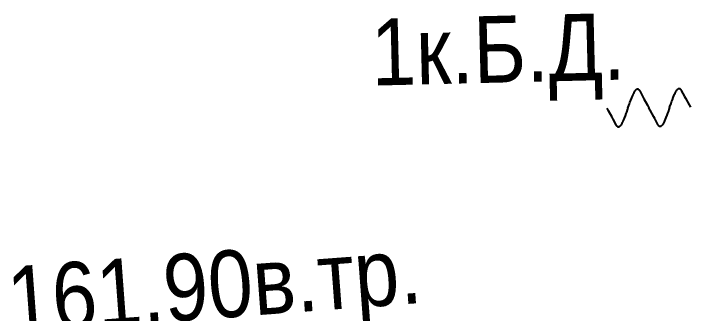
# Model space of a CAD drawing. Header units: metres. Extents: x -3947 to -3704, y 4976 to 6609.
# Drawn here: x -3883.58 to -3873.44, y 5683.46 to 5687.95 of the extents above; entities that cross this region are included whole.
import ezdxf
from ezdxf.enums import TextEntityAlignment as Align

# ---------------------------------------------------------------- set-up
doc = ezdxf.new("R2010")
doc.units = ezdxf.units.M
doc.header["$MEASUREMENT"] = 0
doc.layers.add('Кабель защиты', color=7, linetype='Continuous', lineweight=25)
doc.layers.add('Кабель связи', color=7, linetype='Continuous', lineweight=25)
doc.styles.add('Style-RUSSIAN_1251', font='RUSSIAN_1251.shx')

msp = doc.modelspace()

# ---------------------------------------------------------------- linework, layer by layer
at = {"layer": 'Кабель защиты', "linetype": 'Continuous', "flags": 128}
for points in [[(-3874.375, 5686.532), (-3874.37, 5686.547), (-3874.353, 5686.595), (-3874.345, 5686.616), (-3874.333, 5686.649), (-3874.32, 5686.684), (-3874.31, 5686.709), (-3874.3, 5686.732), (-3874.292, 5686.749), (-3874.283, 5686.765), (-3874.277, 5686.776), (-3874.272, 5686.784), (-3874.267, 5686.791), (-3874.265, 5686.794), (-3874.263, 5686.797), (-3874.259, 5686.802), (-3874.256, 5686.805), (-3874.253, 5686.808), (-3874.251, 5686.81), (-3874.248, 5686.812), (-3874.245, 5686.814), (-3874.243, 5686.815), (-3874.241, 5686.816), (-3874.24, 5686.816), (-3874.238, 5686.817), (-3874.237, 5686.817), (-3874.235, 5686.818), (-3874.233, 5686.818), (-3874.231, 5686.818), (-3874.23, 5686.818), (-3874.229, 5686.817), (-3874.228, 5686.817), (-3874.227, 5686.817), (-3874.226, 5686.817), (-3874.224, 5686.816), (-3874.223, 5686.815), (-3874.221, 5686.814), (-3874.22, 5686.813), (-3874.219, 5686.813), (-3874.217, 5686.812), (-3874.216, 5686.811), (-3874.215, 5686.809), (-3874.214, 5686.808), (-3874.212, 5686.806), (-3874.21, 5686.804), (-3874.208, 5686.801), (-3874.206, 5686.797), (-3874.204, 5686.794), (-3874.2, 5686.787), (-3874.151, 5686.699), (-3874.136, 5686.67), (-3874.084, 5686.574), (-3874.063, 5686.536)], [(-3873.751, 5686.54), (-3873.746, 5686.554), (-3873.729, 5686.602), (-3873.721, 5686.624), (-3873.709, 5686.656), (-3873.696, 5686.692), (-3873.686, 5686.716), (-3873.676, 5686.739), (-3873.668, 5686.756), (-3873.659, 5686.773), (-3873.653, 5686.783), (-3873.648, 5686.791), (-3873.643, 5686.799), (-3873.641, 5686.802), (-3873.639, 5686.805), (-3873.635, 5686.81), (-3873.632, 5686.813), (-3873.629, 5686.815), (-3873.627, 5686.817), (-3873.624, 5686.819), (-3873.621, 5686.821), (-3873.619, 5686.823), (-3873.617, 5686.823), (-3873.616, 5686.824), (-3873.614, 5686.824), (-3873.613, 5686.825), (-3873.611, 5686.825), (-3873.609, 5686.825), (-3873.607, 5686.825), (-3873.606, 5686.825), (-3873.605, 5686.825), (-3873.604, 5686.825), (-3873.603, 5686.824), (-3873.602, 5686.824), (-3873.6, 5686.823), (-3873.599, 5686.823), (-3873.597, 5686.822), (-3873.596, 5686.821), (-3873.595, 5686.82), (-3873.593, 5686.819), (-3873.592, 5686.818), (-3873.591, 5686.817), (-3873.59, 5686.816), (-3873.588, 5686.813), (-3873.586, 5686.812), (-3873.584, 5686.809), (-3873.582, 5686.805), (-3873.58, 5686.801), (-3873.576, 5686.794), (-3873.528, 5686.707), (-3873.512, 5686.678), (-3873.46, 5686.581), (-3873.439, 5686.543)], [(-3874.375, 5686.532), (-3874.38, 5686.518), (-3874.397, 5686.47), (-3874.405, 5686.448), (-3874.417, 5686.416), (-3874.431, 5686.38), (-3874.44, 5686.356), (-3874.451, 5686.333), (-3874.458, 5686.316), (-3874.467, 5686.299), (-3874.473, 5686.289), (-3874.478, 5686.281), (-3874.483, 5686.273), (-3874.485, 5686.27), (-3874.487, 5686.267), (-3874.492, 5686.262), (-3874.495, 5686.259), (-3874.497, 5686.257), (-3874.5, 5686.255), (-3874.502, 5686.253), (-3874.505, 5686.251), (-3874.508, 5686.249), (-3874.509, 5686.249), (-3874.511, 5686.248), (-3874.512, 5686.248), (-3874.513, 5686.247), (-3874.516, 5686.247), (-3874.517, 5686.247), (-3874.519, 5686.247), (-3874.52, 5686.247), (-3874.521, 5686.247), (-3874.522, 5686.247), (-3874.524, 5686.248), (-3874.525, 5686.248), (-3874.526, 5686.248), (-3874.528, 5686.249), (-3874.53, 5686.25), (-3874.531, 5686.251), (-3874.532, 5686.252), (-3874.533, 5686.253), (-3874.534, 5686.254), (-3874.535, 5686.255), (-3874.536, 5686.256), (-3874.539, 5686.259), (-3874.54, 5686.26), (-3874.542, 5686.263), (-3874.545, 5686.267), (-3874.547, 5686.271), (-3874.551, 5686.278), (-3874.599, 5686.365), (-3874.614, 5686.394), (-3874.667, 5686.491), (-3874.687, 5686.529)], [(-3873.751, 5686.54), (-3873.756, 5686.525), (-3873.773, 5686.477), (-3873.781, 5686.456), (-3873.793, 5686.423), (-3873.807, 5686.388), (-3873.816, 5686.363), (-3873.827, 5686.34), (-3873.834, 5686.323), (-3873.843, 5686.307), (-3873.849, 5686.296), (-3873.854, 5686.288), (-3873.859, 5686.281), (-3873.861, 5686.278), (-3873.863, 5686.275), (-3873.868, 5686.27), (-3873.871, 5686.267), (-3873.873, 5686.264), (-3873.876, 5686.262), (-3873.878, 5686.26), (-3873.881, 5686.258), (-3873.884, 5686.257), (-3873.885, 5686.256), (-3873.887, 5686.256), (-3873.888, 5686.255), (-3873.89, 5686.255), (-3873.892, 5686.254), (-3873.893, 5686.254), (-3873.895, 5686.254), (-3873.896, 5686.254), (-3873.897, 5686.255), (-3873.898, 5686.255), (-3873.9, 5686.255), (-3873.901, 5686.255), (-3873.902, 5686.256), (-3873.904, 5686.257), (-3873.906, 5686.258), (-3873.907, 5686.259), (-3873.908, 5686.259), (-3873.909, 5686.26), (-3873.91, 5686.261), (-3873.911, 5686.262), (-3873.912, 5686.264), (-3873.915, 5686.266), (-3873.916, 5686.268), (-3873.918, 5686.271), (-3873.921, 5686.275), (-3873.923, 5686.278), (-3873.927, 5686.285), (-3873.975, 5686.373), (-3873.99, 5686.402), (-3874.043, 5686.498), (-3874.063, 5686.536)]]:
    msp.add_lwpolyline(points, dxfattribs=at)

# ---------------------------------------------------------------- texts
at = {"layer": 'Кабель защиты', "linetype": 'Continuous', "style": 'Style-RUSSIAN_1251', "width": 0.899998}
msp.add_text('1к.Б.Д.', height=1, rotation=1.3787, dxfattribs=at).set_placement((-3878.211, 5686.867))
at = {"layer": 'Кабель связи', "linetype": 'Continuous', "style": 'Style-RUSSIAN_1251', "width": 0.9}
msp.add_text('161.90в.тр.', height=1, rotation=4.275, dxfattribs=at).set_placement((-3883.708, 5684.15), align=Align.TOP_LEFT)

doc.saveas('drawing.dxf')
